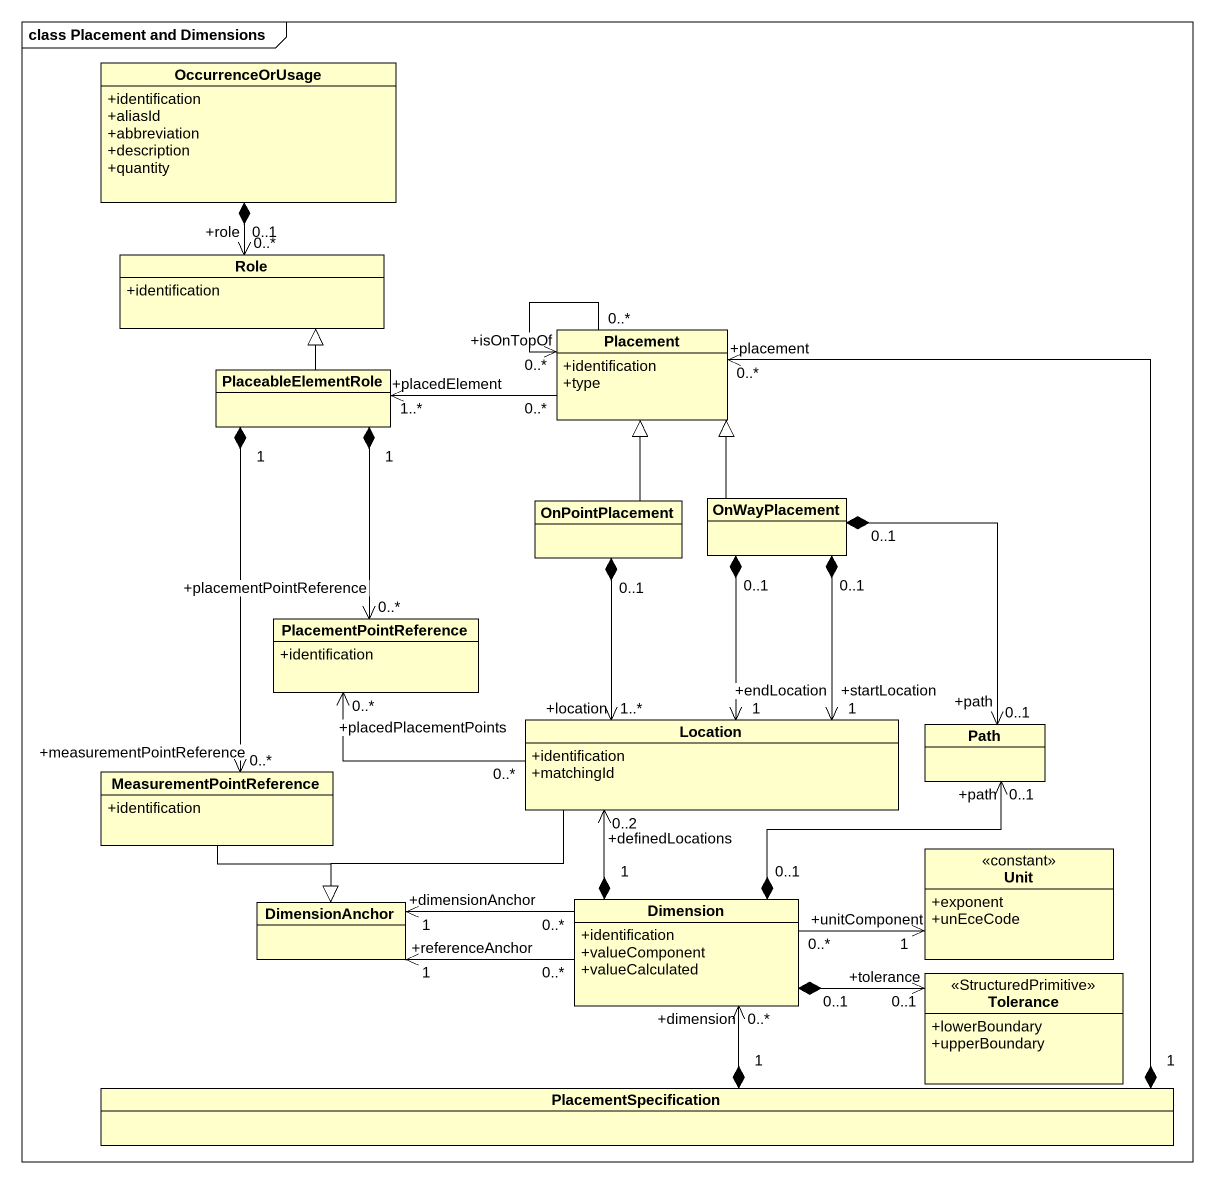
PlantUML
@startuml
mainframe class Placement and Dimensions
hide circle
hide empty members
skinparam classAttributeIconSize 0
class OccurrenceOrUsage {
  +identification
  +aliasId
  +abbreviation
  +description
  +quantity
}
class Role {
  +identification
}
class PlaceableElementRole
class Placement {
  +identification
  +type
}
class OnPointPlacement
class OnWayPlacement
class PlacementPointReference {
  +identification
}
class Location {
  +identification
  +matchingId
}
class Path
class MeasurementPointReference {
  +identification
}
class Unit <<constant>> {
  +exponent
  +unEceCode
}
class DimensionAnchor
class Dimension {
  +identification
  +valueComponent
  +valueCalculated
}
class Tolerance <<StructuredPrimitive>> {
  +lowerBoundary
  +upperBoundary
}
class PlacementSpecification
OccurrenceOrUsage "0..1" *--> "+role\n0..*" Role
PlaceableElementRole -up-|> Role
PlaceableElementRole "1" *--> "+placementPointReference\n0..*" PlacementPointReference
PlaceableElementRole "1" *--> "+measurementPointReference\n0..*" MeasurementPointReference
Placement "0..*" -left-> "+placedElement\n1..*" PlaceableElementRole
Placement "0..*" --> "+isOnTopOf\n0..*" Placement
OnPointPlacement -up-|> Placement
OnPointPlacement "0..1" *--> "+location\n1..*" Location
OnWayPlacement -up-|> Placement
OnWayPlacement "0..1" *--> "+startLocation\n1" Location
OnWayPlacement "0..1" *--> "+endLocation\n1" Location
OnWayPlacement "0..1" *--> "+path\n0..1" Path
Location "0..*" -left-> "0..*\n+placedPlacementPoints" PlacementPointReference
Location -left-|> DimensionAnchor
MeasurementPointReference --|> DimensionAnchor
Dimension "1" *-up-> "+definedLocations\n0..2" Location
Dimension "0..1" *-up-> "+path\n0..1" Path
Dimension "0..*" -right-> "1\n+unitComponent" Unit
Dimension "0..*" -left-> "+dimensionAnchor\n1" DimensionAnchor
Dimension "0..*" -left-> "+referenceAnchor\n1" DimensionAnchor
Dimension "0..1" *-right-> "0..1\n+tolerance" Tolerance
PlacementSpecification "1" *-up-> "+placement\n0..*" Placement
PlacementSpecification "1" *-up-> "+dimension\n0..*" Dimension
@enduml
